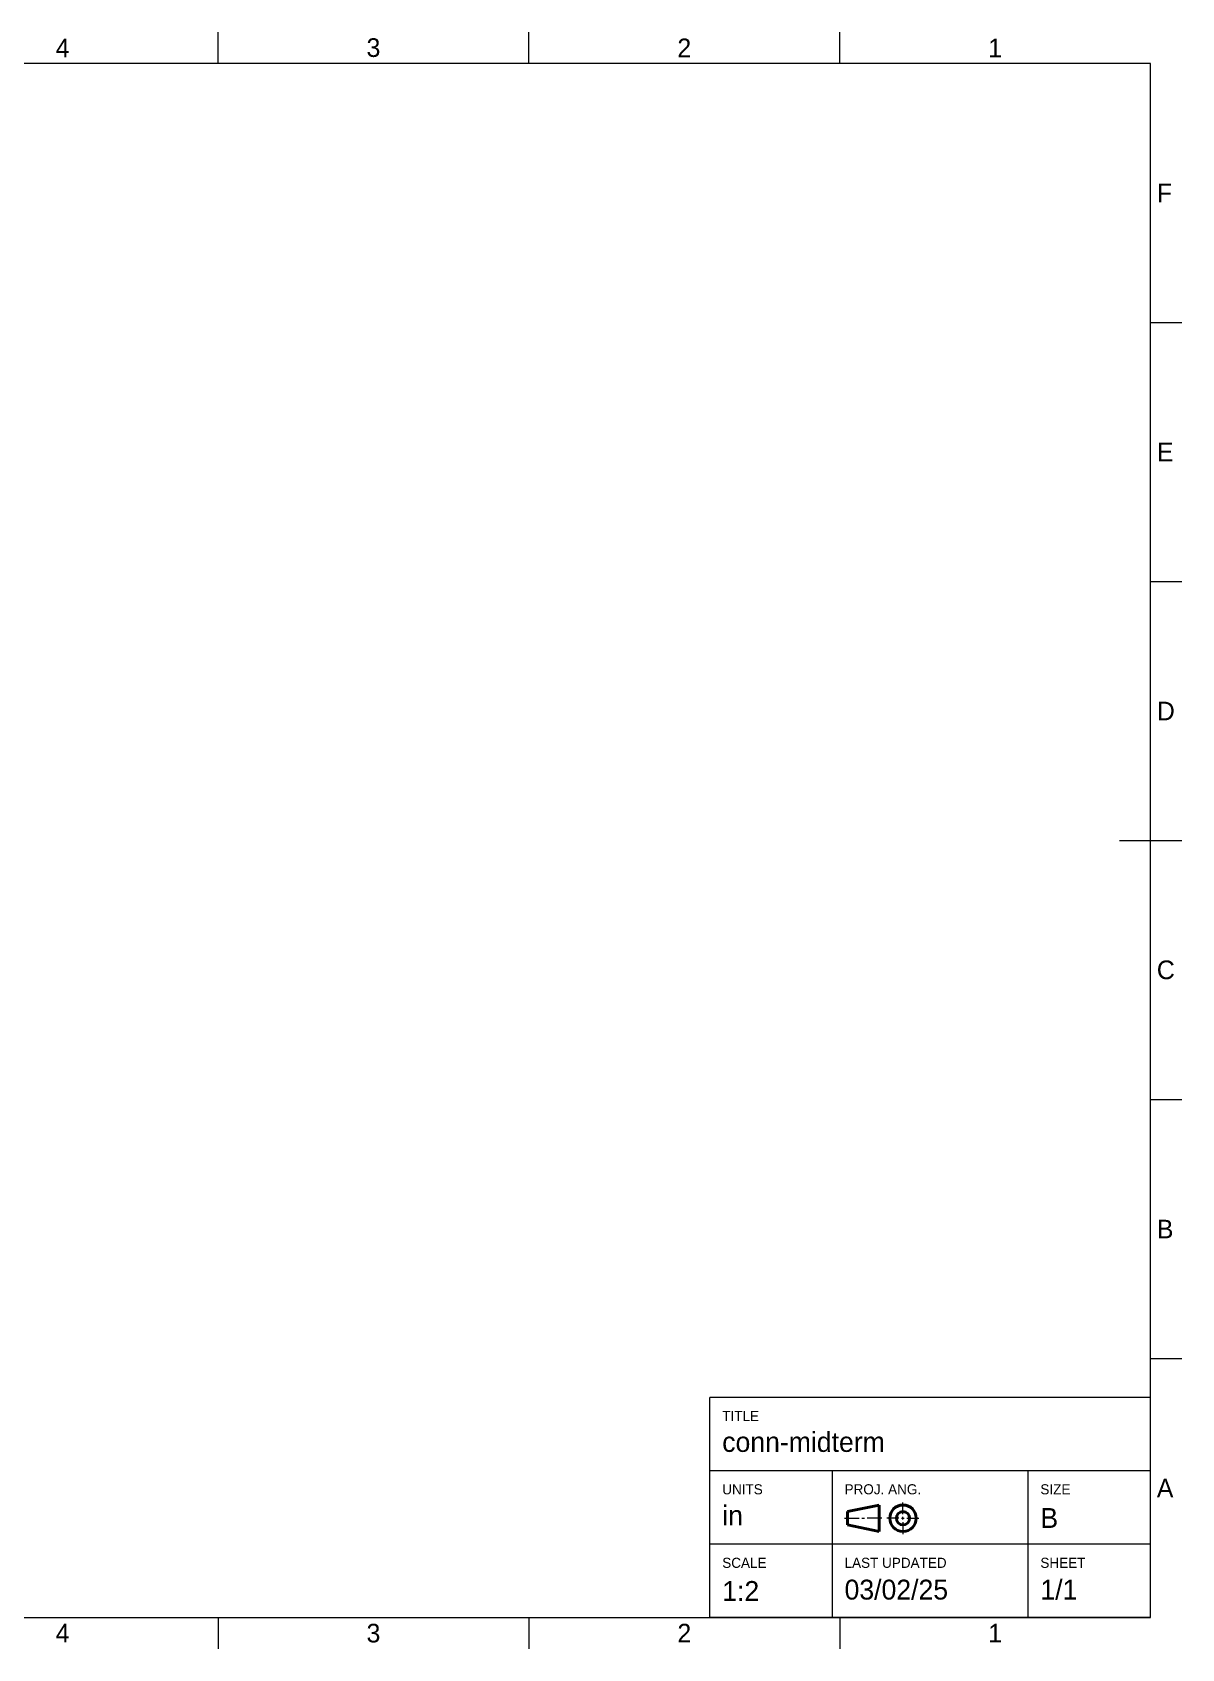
# Model space of a CAD drawing. Header units: inches. Extents: x 0.3 to 16.7, y 0.3 to 10.7.
# Drawn here: x 9.31 to 16.7, y 0.3 to 10.7 of the extents above; entities that cross this region are included whole.
import ezdxf

# ---------------------------------------------------------------- set-up
doc = ezdxf.new("R2010")
doc.units = ezdxf.units.IN
doc.header["$LTSCALE"] = 0.03937
doc.header["$MEASUREMENT"] = 0
doc.layers.add('Border', color=7, linetype='Continuous')
doc.styles.add('Shapr1', font='txt', dxfattribs={"height": 0.119625})
doc.styles.add('Shapr10', font='txt', dxfattribs={"height": 0.119625})
doc.styles.add('Shapr11', font='txt', dxfattribs={"height": 0.119625})
doc.styles.add('Shapr12', font='txt', dxfattribs={"height": 0.119625})
doc.styles.add('Shapr13', font='txt', dxfattribs={"height": 0.119625})
doc.styles.add('Shapr14', font='txt', dxfattribs={"height": 0.119625})
doc.styles.add('Shapr15', font='txt', dxfattribs={"height": 0.119625})
doc.styles.add('Shapr16', font='txt', dxfattribs={"height": 0.119625})
doc.styles.add('Shapr17', font='txt', dxfattribs={"height": 0.119625})
doc.styles.add('Shapr18', font='txt', dxfattribs={"height": 0.119625})
doc.styles.add('Shapr19', font='txt', dxfattribs={"height": 0.119625})
doc.styles.add('Shapr7', font='txt', dxfattribs={"height": 0.119625})
doc.styles.add('Shapr8', font='txt', dxfattribs={"height": 0.119625})
doc.styles.add('Shapr9', font='txt', dxfattribs={"height": 0.119625})

# ---------------------------------------------------------------- blocks, each defined once
blk = doc.blocks.new('*U2')
at = {"layer": 'Border', "linetype": 'Continuous', "lineweight": 15}
for p, q in [((16.5, 1.917), (13.665, 1.917)), ((13.665, 0.5), (13.665, 1.917)), ((16.5, 0.5), (16.5, 1.917)), ((16.5, 1.445), (13.665, 1.445)), ((14.453, 0.5), (14.453, 1.445)), ((15.713, 0.5), (15.713, 1.445)), ((14.907, 1.165), (14.907, 1.241)), ((14.907, 1.131), (14.907, 1.148)), ((14.531, 1.139), (14.625, 1.139)), ((14.642, 1.139), (14.659, 1.139)), ((14.77, 1.139), (14.677, 1.139)), ((14.881, 1.139), (14.804, 1.139)), ((14.898, 1.139), (14.915, 1.139)), ((14.907, 1.114), (14.907, 1.037)), ((14.932, 1.139), (15.009, 1.139)), ((16.5, 0.972), (13.665, 0.972)), ((16.5, 0.5), (13.665, 0.5))]:
    blk.add_line(p, q, dxfattribs=at)
at = {"layer": 'Border', "linetype": 'Continuous', "lineweight": 40}
for p, q in [((14.549, 1.182), (14.753, 1.224)), ((14.549, 1.182), (14.549, 1.096)), ((14.753, 1.224), (14.753, 1.054)), ((14.549, 1.096), (14.753, 1.054))]:
    blk.add_line(p, q, dxfattribs=at)
for radius in [0.0853, 0.0427]:
    blk.add_circle((14.907, 1.139), radius, dxfattribs=at)

msp = doc.modelspace()

# ---------------------------------------------------------------- linework, layer by layer
at = {"layer": 'Border', "linetype": 'Continuous', "lineweight": 15}
for p, q in [((10.5, 10.5), (10.5, 10.7)), ((12.5, 10.5), (12.5, 10.7)), ((14.5, 10.5), (14.5, 10.7)), ((16.5, 10.5), (0.5, 10.5)), ((16.5, 0.5), (16.5, 10.5)), ((16.5, 8.833), (16.7, 8.833)), ((16.5, 7.167), (16.7, 7.167)), ((16.3, 5.5), (16.7, 5.5)), ((16.5, 3.833), (16.7, 3.833)), ((16.5, 2.167), (16.7, 2.167)), ((0.5, 0.5), (16.5, 0.5)), ((10.5, 0.5), (10.5, 0.3)), ((12.5, 0.5), (12.5, 0.3)), ((14.5, 0.5), (14.5, 0.3))]:
    msp.add_line(p, q, dxfattribs=at)

# ---------------------------------------------------------------- block references
msp.add_blockref('*U2', (0, 0))

# ---------------------------------------------------------------- texts
at = {"layer": 'Border', "linetype": 'Continuous', "lineweight": 15, "char_height": 0.12, "width": 0.11962, "style": 'Shapr1'}
for s, insert, attachment_point in [('4', (9.5, 10.54), 8), ('3', (11.5, 10.54), 8), ('2', (13.5, 10.54), 8), ('1', (15.5, 10.54), 8), ('F', (16.54, 9.667), 4), ('E', (16.54, 8), 4), ('D', (16.54, 6.333), 4), ('C', (16.54, 4.667), 4), ('B', (16.54, 3), 4), ('A', (16.54, 1.333), 4), ('4', (9.5, 0.46), 2), ('3', (11.5, 0.46), 2), ('2', (13.5, 0.46), 2), ('1', (15.5, 0.46), 2)]:
    msp.add_mtext(s, dxfattribs=dict(at, insert=insert, attachment_point=attachment_point))
at = {"layer": 'Border', "linetype": 'Continuous', "lineweight": 15, "attachment_point": 1}
for s, insert, char_height, style in [('TITLE', (13.744, 1.829), 0.065, 'Shapr7'), ('conn-midterm', (13.744, 1.694), 0.12795, 'Shapr8'), ('UNITS', (13.744, 1.358), 0.065, 'Shapr9'), ('PROJ. ANG.', (14.531, 1.358), 0.065, 'Shapr11'), ('SIZE', (15.791, 1.358), 0.065, 'Shapr12'), ('in', (13.744, 1.221), 0.128, 'Shapr10'), ('B', (15.791, 1.205), 0.128, 'Shapr13'), ('SCALE', (13.744, 0.885), 0.065, 'Shapr14'), ('LAST UPDATED', (14.531, 0.885), 0.06496, 'Shapr16'), ('SHEET', (15.791, 0.885), 0.065, 'Shapr18'), ('1:2', (13.744, 0.735), 0.128, 'Shapr15'), ('03/02/25', (14.531, 0.744), 0.128, 'Shapr17'), ('1/1', (15.791, 0.744), 0.128, 'Shapr19')]:
    msp.add_mtext(s, dxfattribs=dict(at, insert=insert, char_height=char_height, style=style))

doc.saveas('drawing.dxf')
